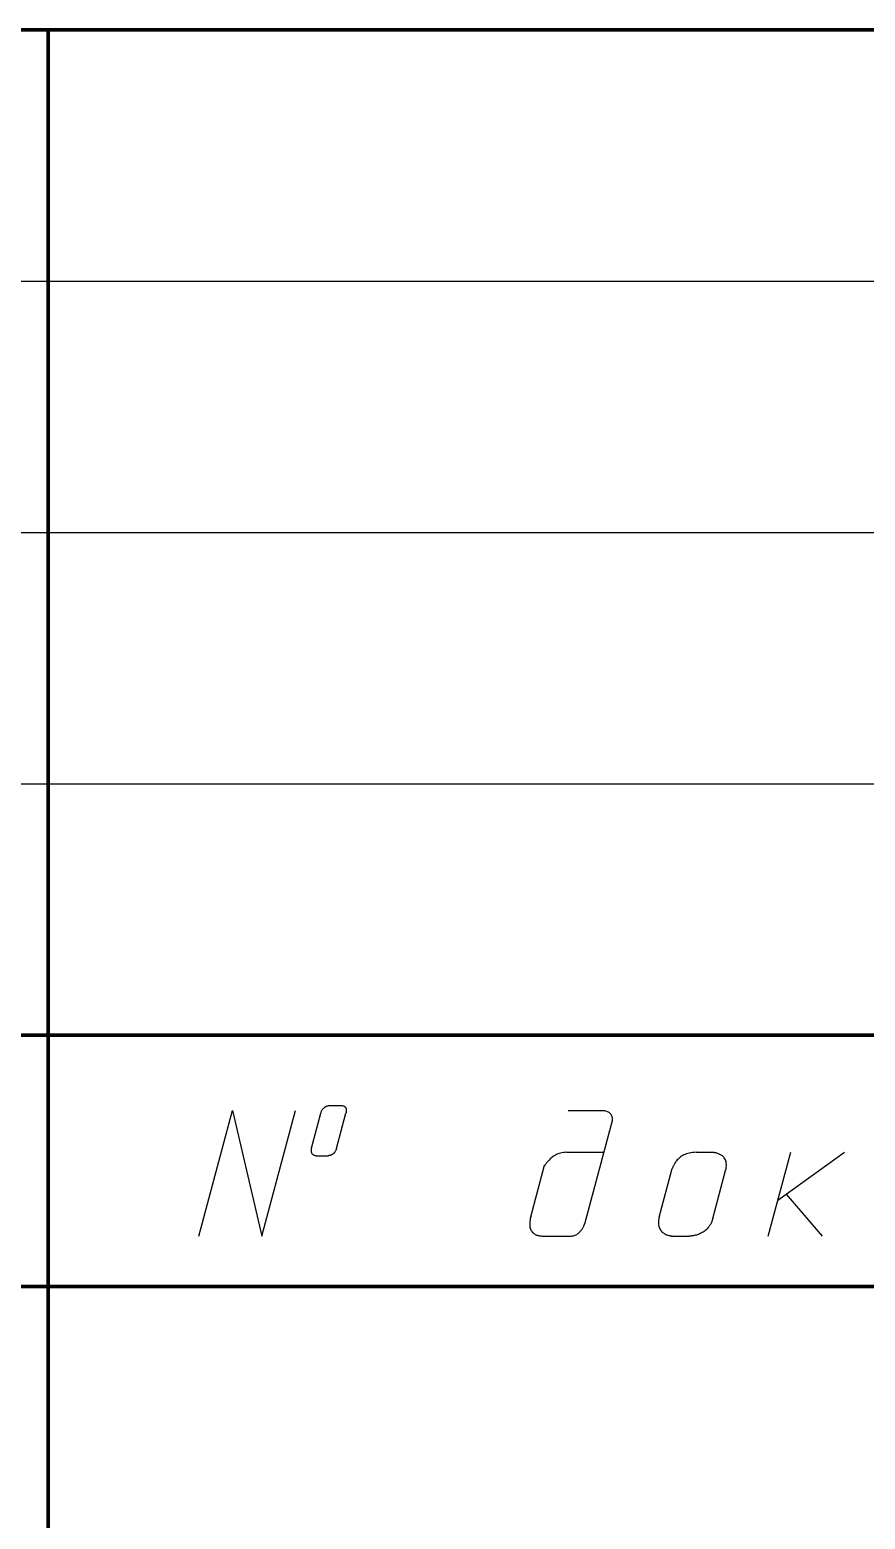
# Model space of a CAD drawing. Header units: millimetres. Extents: x 0 to 420, y 0 to 594.
# Drawn here: x 246.63 to 263.26, y 30.37 to 60 of the extents above; entities that cross this region are included whole.
import ezdxf

# ---------------------------------------------------------------- set-up
doc = ezdxf.new("R2010")
doc.units = ezdxf.units.MM
doc.layers.get('0').update_dxf_attribs({"linetype": 'CONTINUOUS', "lineweight": 0})

# ---------------------------------------------------------------- blocks, each defined once
blk = doc.blocks.new('A2V-0')
at = {"lineweight": 100}
for p, q in [((230, 60), (415, 60)), ((247, 5), (247, 60)), ((230, 40), (295, 40)), ((230, 35), (295, 35))]:
    blk.add_line(p, q, dxfattribs=at)
at = {"lineweight": 25}
for p, q in [((230, 55), (295, 55)), ((230, 50), (295, 50)), ((230, 45), (295, 45))]:
    blk.add_line(p, q, dxfattribs=at)

msp = doc.modelspace()

# ---------------------------------------------------------------- linework, layer by layer
at = {"linetype": 'CONTINUOUS', "lineweight": 25}
for p, q in [((252.461, 38.52), (252.468, 38.529)), ((252.468, 38.529), (252.475, 38.538)), ((252.475, 38.538), (252.483, 38.546)), ((252.483, 38.546), (252.491, 38.553)), ((252.491, 38.553), (252.499, 38.559)), ((252.499, 38.559), (252.507, 38.565)), ((252.507, 38.565), (252.515, 38.57)), ((252.515, 38.57), (252.523, 38.575)), ((252.523, 38.575), (252.531, 38.579)), ((252.531, 38.579), (252.539, 38.583)), ((252.539, 38.583), (252.547, 38.586)), ((252.547, 38.586), (252.554, 38.589)), ((252.554, 38.589), (252.561, 38.591)), ((252.561, 38.591), (252.568, 38.593)), ((252.568, 38.593), (252.574, 38.595)), ((252.574, 38.595), (252.58, 38.596)), ((252.58, 38.596), (252.586, 38.597)), ((252.586, 38.597), (252.591, 38.598)), ((252.591, 38.598), (252.595, 38.599)), ((252.595, 38.599), (252.599, 38.599)), ((252.599, 38.599), (252.602, 38.6)), ((252.602, 38.6), (252.604, 38.6)), ((252.604, 38.6), (252.605, 38.6)), ((252.605, 38.6), (252.606, 38.6)), ((252.606, 38.6), (252.606, 38.6)), ((252.606, 38.6), (252.828, 38.6)), ((252.828, 38.6), (252.841, 38.599)), ((252.841, 38.599), (252.853, 38.598)), ((252.853, 38.598), (252.864, 38.595)), ((252.864, 38.595), (252.874, 38.593)), ((252.874, 38.593), (252.882, 38.589)), ((252.882, 38.589), (252.891, 38.585)), ((252.891, 38.585), (252.898, 38.58)), ((252.898, 38.58), (252.904, 38.575)), ((252.904, 38.575), (252.91, 38.569)), ((252.91, 38.569), (252.915, 38.563)), ((252.915, 38.563), (252.919, 38.557)), ((252.919, 38.557), (252.922, 38.55)), ((252.922, 38.55), (252.925, 38.544)), ((252.925, 38.544), (252.928, 38.537)), ((252.928, 38.537), (252.93, 38.53)), ((252.93, 38.53), (252.931, 38.523)), ((252.931, 38.523), (252.932, 38.515)), ((250, 36), (250.67, 38.5)), ((250.67, 38.5), (251.25, 36)), ((251.25, 36), (251.92, 38.5)), ((252.24, 37.749), (252.427, 38.448)), ((252.427, 38.448), (252.431, 38.462)), ((252.431, 38.462), (252.436, 38.475)), ((252.436, 38.475), (252.442, 38.488)), ((252.442, 38.488), (252.448, 38.499)), ((252.448, 38.499), (252.454, 38.51)), ((252.454, 38.51), (252.461, 38.52)), ((252.739, 37.746), (252.926, 38.444)), ((252.927, 38.446), (252.926, 38.444)), ((252.928, 38.452), (252.927, 38.448)), ((252.927, 38.448), (252.927, 38.446)), ((252.929, 38.455), (252.928, 38.452)), ((252.93, 38.46), (252.929, 38.455)), ((252.931, 38.464), (252.93, 38.46)), ((252.932, 38.475), (252.931, 38.47)), ((252.931, 38.47), (252.931, 38.464)), ((252.932, 38.515), (252.933, 38.508)), ((252.933, 38.482), (252.932, 38.475)), ((252.933, 38.508), (252.933, 38.501)), ((252.933, 38.501), (252.933, 38.495)), ((252.933, 38.495), (252.933, 38.488)), ((252.933, 38.488), (252.933, 38.482)), ((257.351, 38.5), (258.03, 38.5)), ((257.68, 36.243), (258.23, 38.297)), ((258.03, 38.5), (258.054, 38.499)), ((258.054, 38.499), (258.075, 38.497)), ((258.075, 38.497), (258.095, 38.493)), ((258.095, 38.493), (258.113, 38.488)), ((258.113, 38.488), (258.13, 38.482)), ((258.13, 38.482), (258.144, 38.475)), ((258.144, 38.475), (258.157, 38.467)), ((258.157, 38.467), (258.169, 38.459)), ((258.169, 38.459), (258.18, 38.449)), ((258.18, 38.449), (258.189, 38.439)), ((258.189, 38.439), (258.197, 38.429)), ((258.197, 38.429), (258.204, 38.418)), ((258.204, 38.418), (258.209, 38.407)), ((258.209, 38.407), (258.214, 38.395)), ((258.214, 38.395), (258.218, 38.384)), ((258.218, 38.384), (258.221, 38.373)), ((258.221, 38.373), (258.224, 38.362)), ((258.224, 38.362), (258.226, 38.352)), ((258.226, 38.352), (258.227, 38.342)), ((258.227, 38.342), (258.228, 38.332)), ((258.228, 38.332), (258.228, 38.323)), ((258.228, 38.323), (258.228, 38.315)), ((258.228, 38.315), (258.228, 38.308)), ((258.228, 38.308), (258.228, 38.302)), ((258.228, 38.302), (258.228, 38.297)), ((258.228, 38.297), (258.228, 38.293)), ((258.228, 38.293), (258.228, 38.291)), ((258.228, 38.29), (258.229, 38.293)), ((258.228, 38.291), (258.228, 38.29)), ((258.228, 38.29), (258.228, 38.29)), ((258.229, 38.293), (258.23, 38.297)), ((252.234, 37.722), (252.233, 37.71)), ((252.233, 37.71), (252.233, 37.699)), ((252.233, 37.699), (252.234, 37.688)), ((252.237, 37.735), (252.234, 37.722)), ((252.234, 37.688), (252.235, 37.678)), ((252.235, 37.678), (252.237, 37.669)), ((252.24, 37.749), (252.237, 37.735)), ((252.237, 37.669), (252.24, 37.661)), ((252.24, 37.661), (252.243, 37.653)), ((252.243, 37.653), (252.247, 37.646)), ((252.247, 37.646), (252.252, 37.64)), ((252.252, 37.64), (252.257, 37.634)), ((252.257, 37.634), (252.262, 37.629)), ((252.667, 37.634), (252.66, 37.629)), ((252.675, 37.639), (252.667, 37.634)), ((252.682, 37.645), (252.675, 37.639)), ((252.689, 37.652), (252.682, 37.645)), ((252.695, 37.66), (252.689, 37.652)), ((252.702, 37.668), (252.695, 37.66)), ((252.708, 37.677), (252.702, 37.668)), ((252.714, 37.686), (252.708, 37.677)), ((252.72, 37.696), (252.714, 37.686)), ((252.726, 37.707), (252.72, 37.696)), ((252.731, 37.719), (252.726, 37.707)), ((252.735, 37.732), (252.731, 37.719)), ((252.739, 37.746), (252.735, 37.732)), ((257.144, 37.634), (257.119, 37.623)), ((257.17, 37.643), (257.144, 37.634)), ((257.197, 37.651), (257.17, 37.643)), ((257.225, 37.658), (257.197, 37.651)), ((257.255, 37.663), (257.225, 37.658)), ((257.286, 37.666), (257.255, 37.663)), ((257.319, 37.667), (257.286, 37.666)), ((257.319, 37.667), (258.061, 37.667)), ((259.704, 37.635), (259.678, 37.625)), ((259.732, 37.644), (259.704, 37.635)), ((259.761, 37.652), (259.732, 37.644)), ((259.792, 37.658), (259.761, 37.652)), ((259.825, 37.663), (259.792, 37.658)), ((259.86, 37.666), (259.825, 37.663)), ((259.896, 37.667), (259.86, 37.666)), ((259.896, 37.667), (260.209, 37.667)), ((260.21, 37.667), (260.209, 37.667)), ((260.213, 37.667), (260.21, 37.667)), ((260.217, 37.666), (260.213, 37.667)), ((260.224, 37.666), (260.217, 37.666)), ((260.233, 37.665), (260.224, 37.666)), ((260.243, 37.664), (260.233, 37.665)), ((260.254, 37.663), (260.243, 37.664)), ((260.267, 37.66), (260.254, 37.663)), ((260.28, 37.658), (260.267, 37.66)), ((260.295, 37.655), (260.28, 37.658)), ((260.31, 37.651), (260.295, 37.655)), ((260.325, 37.646), (260.31, 37.651)), ((260.341, 37.64), (260.325, 37.646)), ((260.357, 37.633), (260.341, 37.64)), ((260.373, 37.626), (260.357, 37.633)), ((261.334, 36), (261.781, 37.667)), ((261.525, 36.714), (262.853, 37.667)), ((252.262, 37.629), (252.267, 37.625)), ((252.267, 37.625), (252.273, 37.621)), ((252.273, 37.621), (252.279, 37.617)), ((252.279, 37.617), (252.285, 37.614)), ((252.285, 37.614), (252.291, 37.611)), ((252.291, 37.611), (252.297, 37.609)), ((252.297, 37.609), (252.303, 37.607)), ((252.303, 37.607), (252.308, 37.605)), ((252.308, 37.605), (252.314, 37.604)), ((252.314, 37.604), (252.319, 37.603)), ((252.319, 37.603), (252.323, 37.602)), ((252.323, 37.602), (252.328, 37.601)), ((252.328, 37.601), (252.331, 37.601)), ((252.331, 37.601), (252.334, 37.6)), ((252.334, 37.6), (252.337, 37.6)), ((252.337, 37.6), (252.339, 37.6)), ((252.339, 37.6), (252.34, 37.6)), ((252.34, 37.6), (252.34, 37.6)), ((252.34, 37.6), (252.574, 37.6)), ((252.575, 37.6), (252.574, 37.6)), ((252.576, 37.6), (252.575, 37.6)), ((252.578, 37.6), (252.576, 37.6)), ((252.58, 37.6), (252.578, 37.6)), ((252.583, 37.601), (252.58, 37.6)), ((252.587, 37.601), (252.583, 37.601)), ((252.591, 37.602), (252.587, 37.601)), ((252.596, 37.603), (252.591, 37.602)), ((252.601, 37.604), (252.596, 37.603)), ((252.607, 37.605), (252.601, 37.604)), ((252.613, 37.607), (252.607, 37.605)), ((252.619, 37.608), (252.613, 37.607)), ((252.625, 37.611), (252.619, 37.608)), ((252.632, 37.613), (252.625, 37.611)), ((252.639, 37.617), (252.632, 37.613)), ((252.646, 37.62), (252.639, 37.617)), ((252.653, 37.624), (252.646, 37.62)), ((252.66, 37.629), (252.653, 37.624)), ((256.606, 36.384), (256.882, 37.413)), ((256.879, 37.401), (256.88, 37.406)), ((256.879, 37.399), (256.879, 37.401)), ((256.88, 37.399), (256.879, 37.399)), ((256.88, 37.406), (256.882, 37.413)), ((256.882, 37.401), (256.88, 37.399)), ((256.885, 37.405), (256.882, 37.401)), ((256.888, 37.41), (256.885, 37.405)), ((256.893, 37.418), (256.888, 37.41)), ((256.899, 37.426), (256.893, 37.418)), ((256.906, 37.436), (256.899, 37.426)), ((256.914, 37.447), (256.906, 37.436)), ((256.922, 37.459), (256.914, 37.447)), ((256.933, 37.472), (256.922, 37.459)), ((256.944, 37.486), (256.933, 37.472)), ((256.956, 37.5), (256.944, 37.486)), ((256.969, 37.514), (256.956, 37.5)), ((256.984, 37.529), (256.969, 37.514)), ((257, 37.543), (256.984, 37.529)), ((257.016, 37.558), (257, 37.543)), ((257.035, 37.572), (257.016, 37.558)), ((257.054, 37.586), (257.035, 37.572)), ((257.075, 37.599), (257.054, 37.586)), ((257.096, 37.612), (257.075, 37.599)), ((257.119, 37.623), (257.096, 37.612)), ((259.165, 36.378), (259.424, 37.346)), ((259.425, 37.35), (259.424, 37.347)), ((259.424, 37.347), (259.424, 37.346)), ((259.426, 37.355), (259.425, 37.35)), ((259.429, 37.361), (259.426, 37.355)), ((259.432, 37.369), (259.429, 37.361)), ((259.435, 37.378), (259.432, 37.369)), ((259.44, 37.389), (259.435, 37.378)), ((259.445, 37.4), (259.44, 37.389)), ((259.451, 37.412), (259.445, 37.4)), ((259.458, 37.426), (259.451, 37.412)), ((259.466, 37.44), (259.458, 37.426)), ((259.475, 37.454), (259.466, 37.44)), ((259.485, 37.469), (259.475, 37.454)), ((259.496, 37.484), (259.485, 37.469)), ((259.509, 37.499), (259.496, 37.484)), ((259.522, 37.515), (259.509, 37.499)), ((259.537, 37.53), (259.522, 37.515)), ((259.553, 37.545), (259.537, 37.53)), ((259.57, 37.56), (259.553, 37.545)), ((259.589, 37.575), (259.57, 37.56)), ((259.609, 37.588), (259.589, 37.575)), ((259.63, 37.601), (259.609, 37.588)), ((259.653, 37.614), (259.63, 37.601)), ((259.678, 37.625), (259.653, 37.614)), ((260.389, 37.617), (260.373, 37.626)), ((260.405, 37.607), (260.389, 37.617)), ((260.42, 37.596), (260.405, 37.607)), ((260.434, 37.584), (260.42, 37.596)), ((260.447, 37.57), (260.434, 37.584)), ((260.459, 37.555), (260.447, 37.57)), ((260.47, 37.538), (260.459, 37.555)), ((260.48, 37.519), (260.47, 37.538)), ((260.488, 37.499), (260.48, 37.519)), ((260.485, 37.306), (260.493, 37.34)), ((260.494, 37.478), (260.488, 37.499)), ((260.493, 37.34), (260.498, 37.372)), ((260.499, 37.454), (260.494, 37.478)), ((260.498, 37.372), (260.501, 37.401)), ((260.501, 37.428), (260.499, 37.454)), ((260.501, 37.401), (260.501, 37.428)), ((260.23, 36.353), (260.485, 37.306)), ((261.692, 36.833), (262.406, 36)), ((256.587, 36.283), (256.585, 36.254)), ((256.585, 36.254), (256.585, 36.227)), ((256.585, 36.227), (256.587, 36.202)), ((256.591, 36.315), (256.587, 36.283)), ((256.587, 36.202), (256.59, 36.178)), ((256.59, 36.178), (256.595, 36.157)), ((256.597, 36.348), (256.591, 36.315)), ((256.595, 36.157), (256.602, 36.137)), ((256.606, 36.384), (256.597, 36.348)), ((257.627, 36.139), (257.635, 36.152)), ((257.635, 36.152), (257.642, 36.164)), ((257.642, 36.164), (257.649, 36.176)), ((257.649, 36.176), (257.655, 36.187)), ((257.655, 36.187), (257.66, 36.197)), ((257.66, 36.197), (257.665, 36.207)), ((257.665, 36.207), (257.669, 36.216)), ((257.669, 36.216), (257.672, 36.224)), ((257.672, 36.224), (257.675, 36.231)), ((257.675, 36.231), (257.677, 36.237)), ((257.677, 36.237), (257.678, 36.241)), ((257.678, 36.241), (257.68, 36.244)), ((257.68, 36.244), (257.68, 36.246)), ((257.68, 36.246), (257.68, 36.245)), ((257.68, 36.245), (257.68, 36.243)), ((259.151, 36.31), (259.148, 36.279)), ((259.148, 36.279), (259.148, 36.25)), ((259.148, 36.25), (259.151, 36.223)), ((259.156, 36.343), (259.151, 36.31)), ((259.151, 36.223), (259.155, 36.199)), ((259.155, 36.199), (259.162, 36.176)), ((259.165, 36.378), (259.156, 36.343)), ((259.162, 36.176), (259.17, 36.155)), ((259.17, 36.155), (259.18, 36.135)), ((260.134, 36.164), (260.116, 36.144)), ((260.151, 36.185), (260.134, 36.164)), ((260.167, 36.208), (260.151, 36.185)), ((260.182, 36.233), (260.167, 36.208)), ((260.196, 36.26), (260.182, 36.233)), ((260.209, 36.289), (260.196, 36.26)), ((260.22, 36.32), (260.209, 36.289)), ((260.23, 36.353), (260.22, 36.32)), ((256.602, 36.137), (256.61, 36.12)), ((256.61, 36.12), (256.619, 36.103)), ((256.619, 36.103), (256.629, 36.089)), ((256.629, 36.089), (256.641, 36.075)), ((256.641, 36.075), (256.653, 36.063)), ((256.653, 36.063), (256.666, 36.053)), ((256.666, 36.053), (256.68, 36.044)), ((256.68, 36.044), (256.694, 36.035)), ((256.694, 36.035), (256.708, 36.028)), ((256.708, 36.028), (256.723, 36.022)), ((256.723, 36.022), (256.738, 36.017)), ((256.738, 36.017), (256.753, 36.013)), ((256.753, 36.013), (256.768, 36.009)), ((256.768, 36.009), (256.782, 36.007)), ((256.782, 36.007), (256.796, 36.004)), ((256.796, 36.004), (256.81, 36.003)), ((256.81, 36.003), (256.823, 36.002)), ((256.823, 36.002), (256.836, 36.001)), ((256.836, 36.001), (256.847, 36)), ((256.847, 36), (256.858, 36)), ((256.858, 36), (256.867, 36)), ((256.867, 36), (256.876, 36)), ((256.876, 36), (257.397, 36)), ((257.397, 36), (257.418, 36.001)), ((257.418, 36.001), (257.438, 36.003)), ((257.438, 36.003), (257.456, 36.007)), ((257.456, 36.007), (257.474, 36.012)), ((257.474, 36.012), (257.491, 36.019)), ((257.491, 36.019), (257.508, 36.027)), ((257.508, 36.027), (257.523, 36.035)), ((257.523, 36.035), (257.538, 36.045)), ((257.538, 36.045), (257.552, 36.055)), ((257.552, 36.055), (257.565, 36.066)), ((257.565, 36.066), (257.577, 36.078)), ((257.577, 36.078), (257.588, 36.09)), ((257.588, 36.09), (257.599, 36.102)), ((257.599, 36.102), (257.609, 36.114)), ((257.609, 36.114), (257.618, 36.127)), ((257.618, 36.127), (257.627, 36.139)), ((259.18, 36.135), (259.191, 36.118)), ((259.191, 36.118), (259.203, 36.102)), ((259.203, 36.102), (259.217, 36.087)), ((259.217, 36.087), (259.231, 36.074)), ((259.231, 36.074), (259.246, 36.062)), ((259.246, 36.062), (259.262, 36.052)), ((259.262, 36.052), (259.278, 36.043)), ((259.278, 36.043), (259.293, 36.035)), ((259.293, 36.035), (259.309, 36.028)), ((259.309, 36.028), (259.325, 36.022)), ((259.325, 36.022), (259.339, 36.017)), ((259.339, 36.017), (259.354, 36.013)), ((259.354, 36.013), (259.367, 36.009)), ((259.367, 36.009), (259.379, 36.007)), ((259.379, 36.007), (259.39, 36.004)), ((259.39, 36.004), (259.4, 36.003)), ((259.4, 36.003), (259.408, 36.002)), ((259.408, 36.002), (259.414, 36.001)), ((259.414, 36.001), (259.418, 36)), ((259.419, 36), (259.416, 36)), ((259.416, 36), (259.761, 36)), ((259.418, 36), (259.42, 36)), ((259.42, 36), (259.419, 36)), ((259.765, 36), (259.761, 36)), ((259.77, 36), (259.765, 36)), ((259.777, 36), (259.77, 36)), ((259.786, 36.001), (259.777, 36)), ((259.797, 36.001), (259.786, 36.001)), ((259.809, 36.003), (259.797, 36.001)), ((259.822, 36.004), (259.809, 36.003)), ((259.836, 36.006), (259.822, 36.004)), ((259.852, 36.009), (259.836, 36.006)), ((259.868, 36.012), (259.852, 36.009)), ((259.885, 36.016), (259.868, 36.012)), ((259.903, 36.02), (259.885, 36.016)), ((259.922, 36.026), (259.903, 36.02)), ((259.941, 36.032), (259.922, 36.026)), ((259.96, 36.04), (259.941, 36.032)), ((259.98, 36.049), (259.96, 36.04)), ((260, 36.058), (259.98, 36.049)), ((260.02, 36.069), (260, 36.058)), ((260.04, 36.081), (260.02, 36.069)), ((260.059, 36.095), (260.04, 36.081)), ((260.079, 36.11), (260.059, 36.095)), ((260.098, 36.126), (260.079, 36.11)), ((260.116, 36.144), (260.098, 36.126))]:
    msp.add_line(p, q, dxfattribs=at)

# ---------------------------------------------------------------- block references
msp.add_blockref('A2V-0', (0, 0))

doc.saveas('drawing.dxf')
